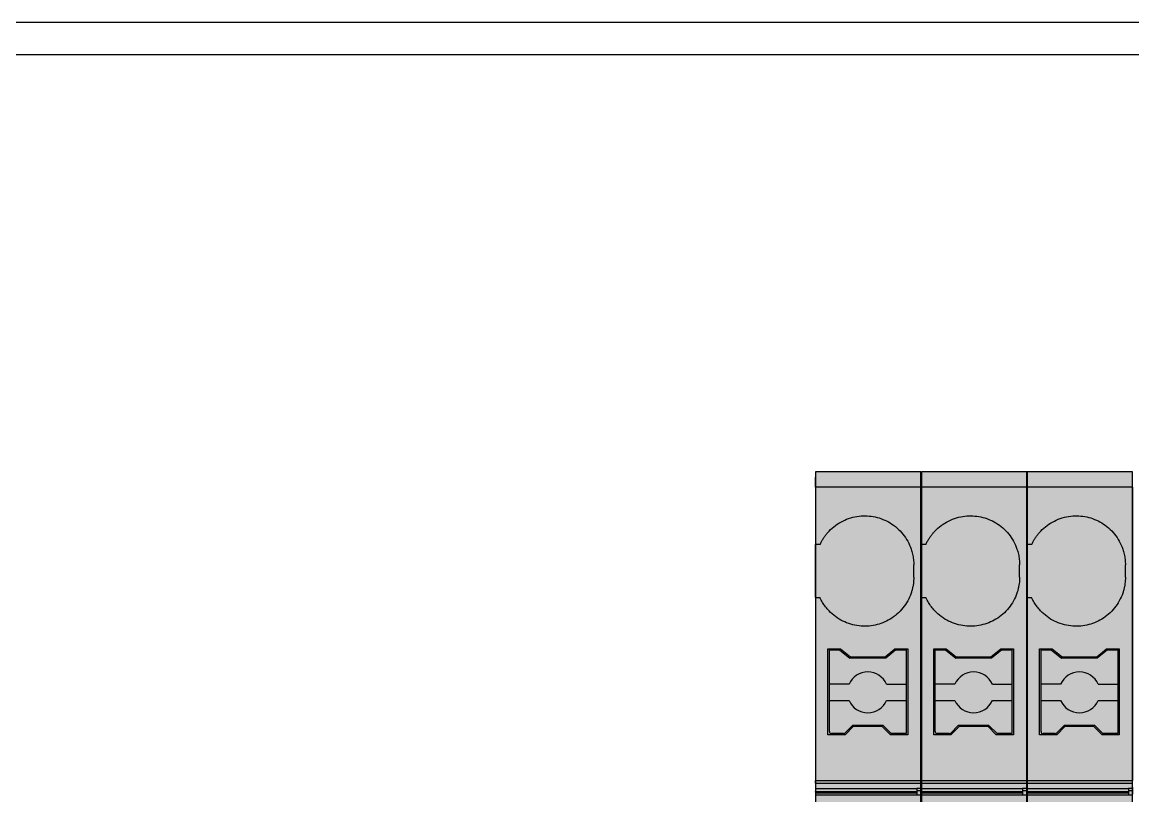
# Model space of a CAD drawing. Header units: millimetres. Extents: x -559267 to 5835, y 0 to 209897.
# Drawn here: x 1583.1 to 1637.4, y 3923.2 to 3961.1 of the extents above; entities that cross this region are included whole.
import ezdxf

# ---------------------------------------------------------------- set-up
doc = ezdxf.new("R2010")
doc.units = ezdxf.units.MM

# ---------------------------------------------------------------- blocks, each defined once
blk = doc.blocks.new('A$Cef57175d')
at = {"color": 7, "linetype": 'Continuous', "lineweight": 25}
for p, q in [((20, 148), (530, 148)), ((530, 146.4), (20, 146.4))]:
    blk.add_line(p, q, dxfattribs=at)
blk = doc.blocks.new('*U227')
blk.add_blockref('A$Cef57175d', (-12.005, 536.234))
blk = doc.blocks.new('VPR-2.5-3L-GY')
at = {"true_color": 0xc7c8ca}
h = blk.add_hatch(color=9, dxfattribs=at)
h.dxf.hatch_style = 1
h.paths.add_polyline_path([(5.15, 51.291), (0, 51.291), (0, -51.291), (5.15, -51.291)])
at = {"true_color": 0xcd6928}
h = blk.add_hatch(color=32, dxfattribs=at)
h.dxf.hatch_style = 1
h.paths.add_polyline_path([(4.502, 42.63), (3.881, 42.63), (3.402, 42.23), (1.702, 42.23), (1.214, 42.63), (0.602, 42.63), (0.602, 38.43), (1.443, 38.43), (1.843, 38.83), (3.26, 38.83), (3.66, 38.43), (4.502, 38.43)])
at = {"color": 7, "linetype": 'Continuous', "lineweight": 25}
for p, q in [((5.15, 51.291), (0, 51.291)), ((0, 51.227), (0, 51.125)), ((5.15, 51.125), (5.15, 51.227)), ((5.15, 50.533), (0, 50.533)), ((0, 50.533), (0, 47.733)), ((5.15, 50.533), (5.15, 36.183)), ((0.218, 47.733), (0, 47.733)), ((0, 45.133), (0, 47.733)), ((4.8, 46.133), (4.8, 46.733)), ((0, 45.133), (0.218, 45.133)), ((0, 45.133), (0, 36.183)), ((0.677, 40.9), (0.677, 42.58)), ((0.677, 42.58), (1.177, 42.58)), ((1.177, 42.58), (1.677, 42.18)), ((3.927, 42.58), (3.427, 42.18)), ((3.927, 42.58), (4.427, 42.58)), ((4.427, 42.58), (4.427, 40.9)), ((3.427, 42.18), (1.677, 42.18)), ((1.635, 40.9), (0.677, 40.9)), ((0.677, 40.1), (0.677, 40.9)), ((3.468, 40.9), (4.427, 40.9)), ((4.427, 40.9), (4.427, 40.1)), ((0.677, 38.58), (0.677, 40.1)), ((0.677, 40.1), (1.635, 40.1)), ((3.468, 40.1), (4.427, 40.1)), ((4.427, 40.1), (4.427, 38.48)), ((1.802, 38.88), (1.431, 38.509)), ((3.302, 38.88), (1.802, 38.88)), ((3.702, 38.48), (3.302, 38.88)), ((1.36, 38.48), (0.777, 38.48)), ((4.427, 38.48), (3.702, 38.48)), ((0, 36.183), (5.15, 36.183)), ((0, 36.065), (5.15, 36.065)), ((0, 36.065), (0, 35.796)), ((5.15, 35.855), (5.15, 36.065)), ((5.15, 35.855), (5.15, 35.791)), ((0, 35.796), (4.95, 35.791)), ((0, 35.656), (4.95, 35.656)), ((0, 35.656), (0, 35.651)), ((0, 35.651), (4.95, 35.651)), ((4.95, 35.562), (0, 35.562)), ((5.15, 35.465), (0, 35.465)), ((5.15, 35.791), (4.95, 35.791)), ((5.15, 35.688), (4.95, 35.688)), ((4.95, 35.688), (4.95, 35.465)), ((5.15, 35.791), (5.15, 35.688)), ((5.15, 35.688), (5.15, 35.524))]:
    blk.add_line(p, q, dxfattribs=at)
blk.add_lwpolyline([(5.15, -51.291), (5.15, 51.291), (0, 51.291), (0, -51.291), (5.15, -51.291)])
blk.add_lwpolyline([(0.602, 38.43), (0.602, 42.63), (1.214, 42.63), (1.702, 42.23), (3.402, 42.23), (3.881, 42.63), (4.502, 42.63), (4.502, 38.43), (3.66, 38.43), (3.26, 38.83), (1.843, 38.83), (1.443, 38.43)], close=True, dxfattribs=at)
for centre, radius, start, end in [((2.552, 40.5), 1, 23.5782, 156.4218), ((2.552, 40.5), 1, 203.5782, 336.4218), ((0.777, 38.58), 0.1, 180, 270), ((1.36, 38.58), 0.1, 270, 315)]:
    blk.add_arc(centre, radius, start, end, dxfattribs=at)
for points, knots in [([(0, 50.533), (0, 50.554), (0, 50.596), (0, 50.658), (0, 50.73), (0, 50.81), (0, 50.889), (0, 50.954), (0, 51), (0, 51.029), (0, 51.032), (0, 51.033)], [0, 0, 0, 0, 0.079597, 0.159223, 0.240129, 0.368602, 0.500069, 0.628543, 0.760011, 0.879282, 1, 1, 1, 1]), ([(5.15, 50.533), (5.15, 50.664), (5.15, 50.794), (5.15, 50.98), (5.15, 51.033), (5.15, 51.033)], [0, 0, 0, 0, 0.5, 0.5, 1, 1, 1, 1]), ([(0.218, 47.733), (0.241, 47.781), (0.287, 47.876), (0.367, 48.012), (0.455, 48.143), (0.552, 48.267), (0.714, 48.45), (0.964, 48.672), (1.322, 48.891), (1.713, 49.046), (2.246, 49.154), (2.921, 49.121), (3.549, 48.87), (3.988, 48.55), (4.278, 48.246), (4.513, 47.898), (4.662, 47.56), (4.747, 47.257), (4.792, 46.997), (4.797, 46.821), (4.8, 46.733)], [0, 0, 0, 0, 0.024394, 0.048636, 0.072831, 0.097085, 0.121504, 0.185849, 0.250275, 0.31462, 0.379045, 0.500019, 0.620993, 0.685337, 0.749763, 0.814108, 0.878533, 0.919087, 0.959411, 1, 1, 1, 1]), ([(4.8, 46.133), (4.799, 46.081), (4.797, 45.975), (4.781, 45.818), (4.755, 45.663), (4.719, 45.509), (4.648, 45.275), (4.513, 44.969), (4.279, 44.621), (3.988, 44.317), (3.549, 43.997), (2.921, 43.746), (2.246, 43.712), (1.714, 43.82), (1.323, 43.975), (0.964, 44.195), (0.688, 44.44), (0.484, 44.68), (0.335, 44.898), (0.257, 45.055), (0.218, 45.133)], [0, 0, 0, 0, 0.024394, 0.048636, 0.072831, 0.097085, 0.121504, 0.185849, 0.250275, 0.31462, 0.379045, 0.500019, 0.620993, 0.685337, 0.749763, 0.814108, 0.878533, 0.919087, 0.959411, 1, 1, 1, 1]), ([(0, 36.065), (0, 36.076), (0, 36.099), (0, 36.128), (0, 36.156), (0, 36.179), (0, 36.182), (0, 36.183)], [0, 0, 0, 0, 0.1671802, 0.3318902, 0.5004135, 0.7494531, 1, 1, 1, 1]), ([(0, 35.796), (0, 35.768), (0, 35.734), (0, 35.68), (0, 35.661), (0, 35.656)], [0, 0, 0, 0, 0.5, 0.5, 1, 1, 1, 1]), ([(0, 35.621), (0, 35.628), (0, 35.643), (0, 35.648), (0, 35.651)], [0, 0, 0, 0, 0.497129, 1, 1, 1, 1])]:
    blk.add_open_spline(points, degree=3, knots=knots, dxfattribs=at)
for points in [[(5.15, 36.065), (5.15, 36.135), (5.15, 36.183), (5.15, 36.183)], [(4.95, 35.791), (4.95, 35.759), (4.95, 35.723), (4.95, 35.688)]]:
    blk.add_open_spline(points, degree=3, dxfattribs=at)
blk = doc.blocks.new('*U229')
blk.add_blockref('VPR-2.5-3L-GY', (-2.575, 0))
blk = doc.blocks.new('*U230')
at = {"color": 0, "linetype": 'ByBlock', "lineweight": -2, "transparency": 16777216}
for p in [(0, 0), (5.173, 0), (10.345, 0)]:
    blk.add_blockref('*U229', p, dxfattribs=at)

msp = doc.modelspace()

# ---------------------------------------------------------------- block references
for name, p in [('*U227', (1421.031, 3276.819)), ('*U230', (1624.49, 3887.775))]:
    msp.add_blockref(name, p)

doc.saveas('drawing.dxf')
